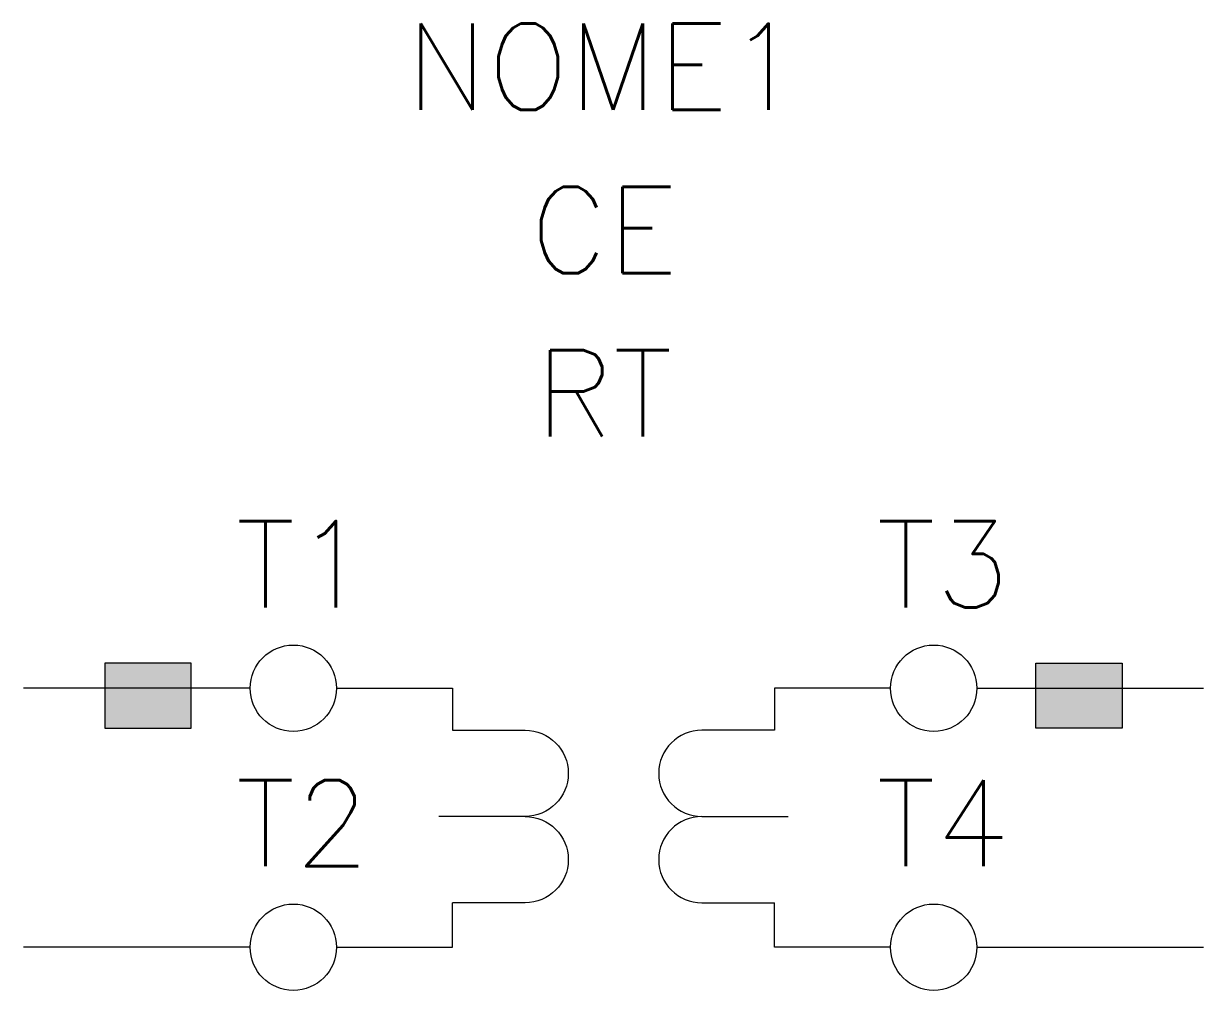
# Model space of a CAD drawing. Extents: x 339.3 to 366.6, y 172.4 to 194.8.
import ezdxf
from ezdxf.enums import TextEntityAlignment as Align

# ---------------------------------------------------------------- set-up
doc = ezdxf.new("R2010")
doc.units = 0
doc.header["$MEASUREMENT"] = 0
doc.layers.get('0').update_dxf_attribs({"linetype": 'CONTINUOUS'})
doc.styles.add('ROMANS', font='romans')

# ---------------------------------------------------------------- blocks, each defined once
blk = doc.blocks.new('QUA')
at = {"color": 0}
blk.add_lwpolyline([(0, -2), (1.5, -2), (1.5, 0), (0, 0)], close=True, dxfattribs=at)
blk.add_solid([(0, 0), (1.5, 0), (0, -2), (1.5, -2)], dxfattribs=at)

msp = doc.modelspace()

# ---------------------------------------------------------------- linework, layer by layer
at = {"color": 0, "linetype": 'Continuous'}
for p, q in [((344.531, 179.364), (339.283, 179.364)), ((361.365, 179.364), (366.613, 179.364)), ((344.531, 173.364), (339.283, 173.364)), ((361.365, 173.364), (366.613, 173.364))]:
    msp.add_line(p, q, dxfattribs=at)
at = {"color": 0}
for p, q in [((346.531, 179.364), (349.217, 179.364)), ((359.365, 179.364), (356.679, 179.364)), ((350.901, 176.393), (348.901, 176.393)), ((354.995, 176.393), (356.995, 176.393)), ((349.217, 173.364), (349.217, 174.393)), ((356.679, 173.364), (356.679, 174.393)), ((346.531, 173.364), (349.217, 173.364)), ((359.365, 173.364), (356.679, 173.364))]:
    msp.add_line(p, q, dxfattribs=at)
for points in [[(349.217, 179.364), (349.217, 178.393), (350.901, 178.393, -1), (350.901, 176.393), (348.901, 176.393)], [(356.679, 179.364), (356.679, 178.393), (354.995, 178.393, 1), (354.995, 176.393), (356.995, 176.393)], [(350.901, 176.393, -1), (350.901, 174.393), (349.217, 174.393)], [(354.995, 176.393, 1), (354.995, 174.393), (356.679, 174.393)]]:
    msp.add_lwpolyline(points, format="xyb", dxfattribs=at)
for centre in [(345.531, 179.364), (360.365, 179.364), (345.531, 173.364), (360.365, 173.364)]:
    msp.add_circle(centre, 1, dxfattribs=at)

# ---------------------------------------------------------------- block references
at = {"color": 0, "rotation": 90}
msp.add_blockref('QUA', (341.168, 178.441), dxfattribs=at)
at = {"color": 0, "xscale": -1, "rotation": 270}
msp.add_blockref('QUA', (364.728, 178.441), dxfattribs=at)

# ---------------------------------------------------------------- texts
at = {"lineweight": -3, "style": 'ROMANS'}
for tag, text, p in [('NOME1', 'NOME1', (352.727, 193.761)), ('CE', '', (352.727, 189.976)), ('RT', '', (352.727, 186.192))]:
    msp.add_attdef(tag, text=text, height=2, dxfattribs=at).set_placement(p, align=Align.MIDDLE_CENTER)
for tag, text, p in [('T1', 'T1', (347.288, 182.238)), ('T3', 'T3', (362.122, 182.238)), ('T2', 'T2', (347.288, 176.238)), ('T4', 'T4', (362.122, 176.238))]:
    msp.add_attdef(tag, text=text, height=2, dxfattribs=at).set_placement(p, align=Align.MIDDLE_RIGHT)

doc.saveas('drawing.dxf')
